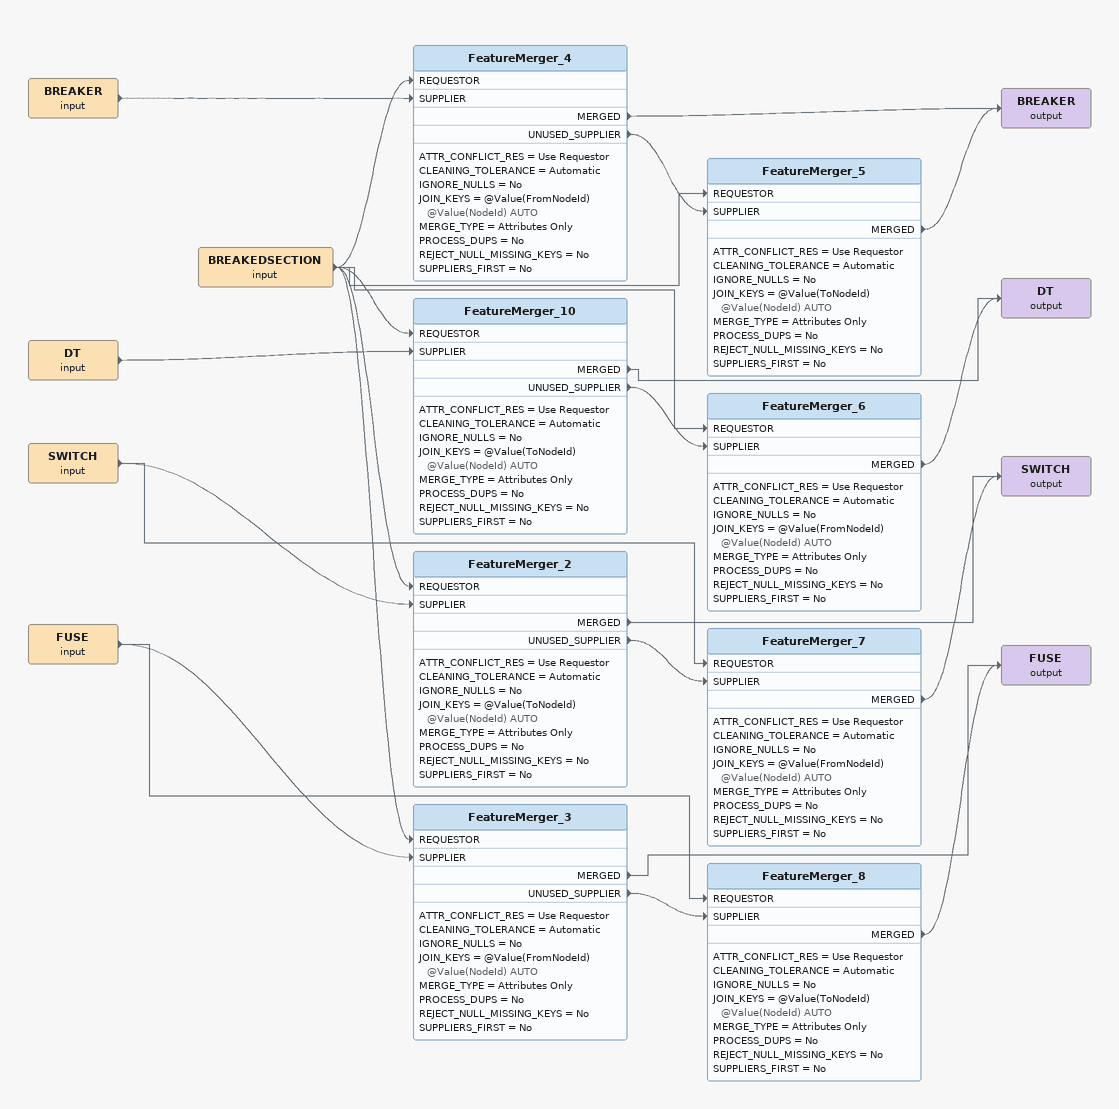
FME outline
BREAKER (input)
    -> FeatureMerger_4 [SUPPLIER]
DT (input)
    -> FeatureMerger_10 [SUPPLIER]
SWITCH (input)
    -> FeatureMerger_2 [SUPPLIER]
    -> FeatureMerger_7 [REQUESTOR]
FUSE (input)
    -> FeatureMerger_3 [SUPPLIER]
    -> FeatureMerger_8 [REQUESTOR]
BREAKEDSECTION (input)
    -> FeatureMerger_10 [REQUESTOR]
    -> FeatureMerger_2 [REQUESTOR]
    -> FeatureMerger_3 [REQUESTOR]
    -> FeatureMerger_4 [REQUESTOR]
    -> FeatureMerger_5 [REQUESTOR]
    -> FeatureMerger_6 [REQUESTOR]
FeatureMerger_4
    ATTR_CONFLICT_RES = Use Requestor
    CLEANING_TOLERANCE = Automatic
    IGNORE_NULLS = No
    JOIN_KEYS = @Value(FromNodeId) @Value(NodeId) AUTO
    MERGE_TYPE = Attributes Only
    PROCESS_DUPS = No
    REJECT_NULL_MISSING_KEYS = No
    SUPPLIERS_FIRST = No
    MERGED -> BREAKER (output)
    UNUSED_SUPPLIER -> FeatureMerger_5 [SUPPLIER]
FeatureMerger_5
    ATTR_CONFLICT_RES = Use Requestor
    CLEANING_TOLERANCE = Automatic
    IGNORE_NULLS = No
    JOIN_KEYS = @Value(ToNodeId) @Value(NodeId) AUTO
    MERGE_TYPE = Attributes Only
    PROCESS_DUPS = No
    REJECT_NULL_MISSING_KEYS = No
    SUPPLIERS_FIRST = No
    MERGED -> BREAKER (output)
BREAKER (output)
FeatureMerger_10
    ATTR_CONFLICT_RES = Use Requestor
    CLEANING_TOLERANCE = Automatic
    IGNORE_NULLS = No
    JOIN_KEYS = @Value(ToNodeId) @Value(NodeId) AUTO
    MERGE_TYPE = Attributes Only
    PROCESS_DUPS = No
    REJECT_NULL_MISSING_KEYS = No
    SUPPLIERS_FIRST = No
    MERGED -> DT (output)
    UNUSED_SUPPLIER -> FeatureMerger_6 [SUPPLIER]
FeatureMerger_6
    ATTR_CONFLICT_RES = Use Requestor
    CLEANING_TOLERANCE = Automatic
    IGNORE_NULLS = No
    JOIN_KEYS = @Value(FromNodeId) @Value(NodeId) AUTO
    MERGE_TYPE = Attributes Only
    PROCESS_DUPS = No
    REJECT_NULL_MISSING_KEYS = No
    SUPPLIERS_FIRST = No
    MERGED -> DT (output)
DT (output)
FeatureMerger_2
    ATTR_CONFLICT_RES = Use Requestor
    CLEANING_TOLERANCE = Automatic
    IGNORE_NULLS = No
    JOIN_KEYS = @Value(ToNodeId) @Value(NodeId) AUTO
    MERGE_TYPE = Attributes Only
    PROCESS_DUPS = No
    REJECT_NULL_MISSING_KEYS = No
    SUPPLIERS_FIRST = No
    MERGED -> SWITCH (output)
    UNUSED_SUPPLIER -> FeatureMerger_7 [SUPPLIER]
FeatureMerger_7
    ATTR_CONFLICT_RES = Use Requestor
    CLEANING_TOLERANCE = Automatic
    IGNORE_NULLS = No
    JOIN_KEYS = @Value(FromNodeId) @Value(NodeId) AUTO
    MERGE_TYPE = Attributes Only
    PROCESS_DUPS = No
    REJECT_NULL_MISSING_KEYS = No
    SUPPLIERS_FIRST = No
    MERGED -> SWITCH (output)
SWITCH (output)
FeatureMerger_3
    ATTR_CONFLICT_RES = Use Requestor
    CLEANING_TOLERANCE = Automatic
    IGNORE_NULLS = No
    JOIN_KEYS = @Value(FromNodeId) @Value(NodeId) AUTO
    MERGE_TYPE = Attributes Only
    PROCESS_DUPS = No
    REJECT_NULL_MISSING_KEYS = No
    SUPPLIERS_FIRST = No
    MERGED -> FUSE (output)
    UNUSED_SUPPLIER -> FeatureMerger_8 [SUPPLIER]
FeatureMerger_8
    ATTR_CONFLICT_RES = Use Requestor
    CLEANING_TOLERANCE = Automatic
    IGNORE_NULLS = No
    JOIN_KEYS = @Value(ToNodeId) @Value(NodeId) AUTO
    MERGE_TYPE = Attributes Only
    PROCESS_DUPS = No
    REJECT_NULL_MISSING_KEYS = No
    SUPPLIERS_FIRST = No
    MERGED -> FUSE (output)
FUSE (output)
